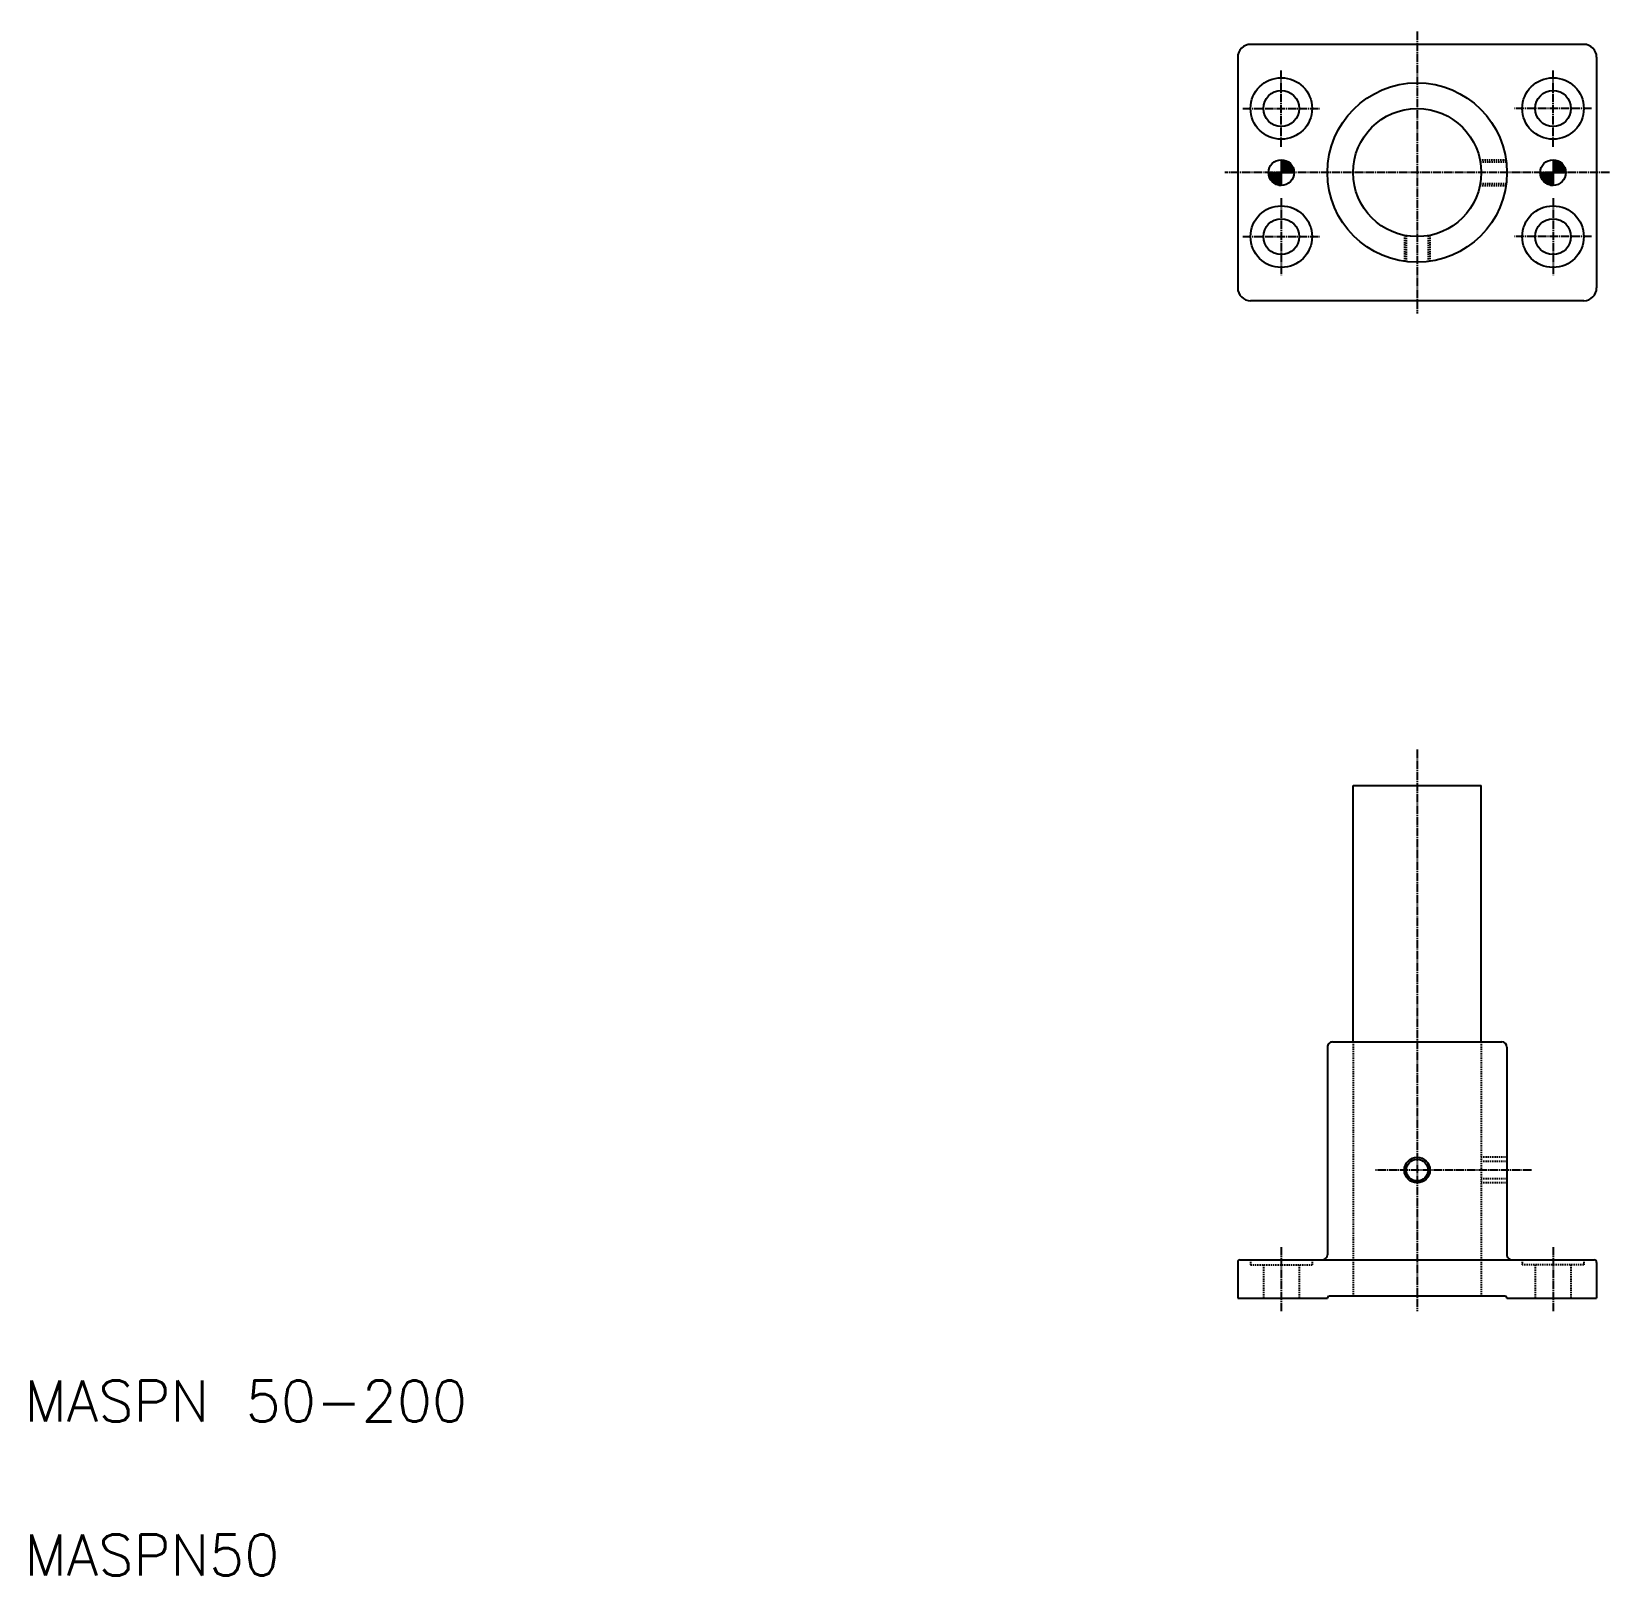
# Model space of a CAD drawing. Extents: x 43 to 658, y 40 to 642.
import ezdxf

# ---------------------------------------------------------------- set-up
doc = ezdxf.new("R2010")
doc.units = 0
doc.header["$LTSCALE"] = 0.25
doc.linetypes.add('CENTER', pattern=[17.5, 13, -1.5, 1.5, -1.5])
doc.linetypes.add('DASHED', pattern=[3.5, 2, -1.5])
doc.layers.get('0').update_dxf_attribs({"linetype": 'CONTINUOUS'})
doc.layers.add('CENTER', color=1, linetype='CENTER')
doc.styles.get("Standard").update_dxf_attribs({"font": 'txt', "bigfont": 'BIGFONT'})

msp = doc.modelspace()

# ---------------------------------------------------------------- linework, layer by layer
for p, q in [((648.23, 637.21), (518.23, 637.21)), ((513.23, 632.21), (513.23, 542.21)), ((653.23, 632.21), (653.23, 542.21)), ((530.23, 592.21), (530.23, 582.21)), ((530.23, 592.11), (531.22, 592.11)), ((530.23, 591.76), (532.3, 591.76)), ((530.23, 591.41), (532.94, 591.41)), ((530.23, 591.06), (533.42, 591.06)), ((610.27, 592.21), (610.27, 592.21)), ((612.8, 592.21), (612.8, 592.21)), ((636.23, 592.21), (636.23, 582.21)), ((636.23, 592.11), (637.22, 592.11)), ((636.23, 591.76), (638.3, 591.76)), ((636.23, 591.41), (638.94, 591.41)), ((636.23, 591.06), (639.42, 591.06)), ((525.23, 587.21), (535.23, 587.21)), ((525.25, 586.86), (530.23, 586.86)), ((525.28, 586.51), (530.23, 586.51)), ((525.35, 586.16), (530.23, 586.16)), ((525.43, 585.81), (530.23, 585.81)), ((525.55, 585.46), (530.23, 585.46)), ((525.7, 585.11), (530.23, 585.11)), ((525.87, 584.76), (530.23, 584.76)), ((530.23, 590.71), (533.8, 590.71)), ((530.23, 590.36), (534.12, 590.36)), ((530.23, 590.01), (534.38, 590.01)), ((530.23, 589.66), (534.59, 589.66)), ((530.23, 589.31), (534.77, 589.31)), ((530.23, 588.96), (534.92, 588.96)), ((530.23, 588.61), (535.03, 588.61)), ((530.23, 588.26), (535.12, 588.26)), ((530.23, 587.91), (535.19, 587.91)), ((530.23, 587.56), (535.22, 587.56)), ((530.23, 587.21), (535.23, 587.21)), ((631.23, 587.21), (641.23, 587.21)), ((631.25, 586.86), (636.23, 586.86)), ((631.28, 586.51), (636.23, 586.51)), ((631.35, 586.16), (636.23, 586.16)), ((631.43, 585.81), (636.23, 585.81)), ((631.55, 585.46), (636.23, 585.46)), ((631.7, 585.11), (636.23, 585.11)), ((631.87, 584.76), (636.23, 584.76)), ((636.23, 590.71), (639.8, 590.71)), ((636.23, 590.36), (640.12, 590.36)), ((636.23, 590.01), (640.38, 590.01)), ((636.23, 589.66), (640.59, 589.66)), ((636.23, 589.31), (640.77, 589.31)), ((636.23, 588.96), (640.92, 588.96)), ((636.23, 588.61), (641.03, 588.61)), ((636.23, 588.26), (641.12, 588.26)), ((636.23, 587.91), (641.19, 587.91)), ((636.23, 587.56), (641.22, 587.56)), ((636.23, 587.21), (641.23, 587.21)), ((526.09, 584.41), (530.23, 584.41)), ((526.35, 584.06), (530.23, 584.06)), ((526.66, 583.71), (530.23, 583.71)), ((527.04, 583.36), (530.23, 583.36)), ((527.52, 583.01), (530.23, 583.01)), ((528.16, 582.66), (530.23, 582.66)), ((529.23, 582.31), (530.23, 582.31)), ((632.09, 584.41), (636.23, 584.41)), ((632.35, 584.06), (636.23, 584.06)), ((632.66, 583.71), (636.23, 583.71)), ((633.04, 583.36), (636.23, 583.36)), ((633.52, 583.01), (636.23, 583.01)), ((634.16, 582.66), (636.23, 582.66)), ((635.23, 582.31), (636.23, 582.31)), ((648.23, 537.21), (518.23, 537.21)), ((558.23, 348.11), (608.23, 348.11)), ((558.23, 248.11), (558.23, 348.11)), ((608.23, 248.11), (608.23, 348.11)), ((550.23, 248.11), (616.23, 248.11)), ((548.23, 246.11), (548.23, 165.11)), ((618.23, 246.11), (618.23, 165.11)), ((513.23, 162.11), (513.23, 148.11)), ((514.23, 163.11), (652.23, 163.11)), ((653.23, 162.11), (653.23, 148.11)), ((513.23, 148.11), (548.23, 148.11)), ((548.23, 148.11), (548.81, 149.11)), ((548.81, 149.11), (617.65, 149.11)), ((617.65, 149.11), (618.23, 148.11)), ((618.23, 148.11), (653.23, 148.11))]:
    msp.add_line(p, q)
at = {"color": 3, "linetype": 'DASHED'}
for p, q in [((607.73, 592.21), (617.88, 592.21)), ((607.87, 591.46), (617.98, 591.46)), ((607.73, 582.21), (617.88, 582.21)), ((607.87, 582.96), (617.98, 582.96)), ((578.23, 562.72), (578.23, 552.57)), ((578.98, 562.58), (578.98, 552.47)), ((587.48, 562.58), (587.48, 552.47)), ((588.23, 562.72), (588.23, 552.57)), ((558.23, 248.11), (558.23, 149.11)), ((608.23, 248.11), (608.23, 149.11)), ((618.23, 203.11), (608.23, 203.11)), ((618.23, 201.51), (608.23, 201.51)), ((618.23, 194.71), (608.23, 194.71)), ((618.23, 193.11), (608.23, 193.11)), ((518.23, 163.11), (518.23, 161.11)), ((518.23, 161.11), (542.23, 161.11)), ((523.23, 161.11), (523.23, 148.11)), ((537.23, 161.11), (537.23, 148.11)), ((542.23, 163.11), (542.23, 161.11)), ((624.23, 163.11), (624.23, 161.11)), ((648.23, 161.11), (624.23, 161.11)), ((629.23, 161.11), (629.23, 148.11)), ((643.23, 161.11), (643.23, 148.11)), ((648.23, 163.11), (648.23, 161.11))]:
    msp.add_line(p, q, dxfattribs=at)
for centre, radius in [((530.23, 612.21), 12), ((583.23, 587.21), 35), ((636.23, 612.21), 12), ((530.23, 612.21), 7), ((636.23, 612.21), 7), ((583.23, 587.21), 25), ((530.23, 587.21), 5), ((636.23, 587.21), 5), ((530.23, 562.21), 12), ((636.23, 562.21), 12), ((530.23, 562.21), 7), ((636.23, 562.21), 7), ((583.23, 198.11), 4.25)]:
    msp.add_circle(centre, radius)
at = {"color": 3}
msp.add_circle((583.23, 198.11), 5, dxfattribs=at)
for centre, radius, start, end in [((518.23, 632.21), 5, 90, 180.00001), ((648.23, 632.21), 5, 0, 90), ((518.23, 542.21), 5, 179.99999, 270), ((648.23, 542.21), 5, 270, 0), ((550.23, 246.11), 2, 90, 180.00001), ((616.23, 246.11), 2, 0, 90), ((514.23, 162.11), 1, 90, 180.00001), ((546.23, 165.11), 2, 270, 0), ((620.23, 165.11), 2, 179.99999, 270), ((652.23, 162.11), 1, 0, 90)]:
    msp.add_arc(centre, radius, start, end)
at = {"layer": 'CENTER', "color": 1, "linetype": 'CENTER'}
for p, q in [((583.23, 642.21), (583.23, 532.21)), ((530.23, 597.21), (530.23, 627.21)), ((636.23, 597.21), (636.23, 627.21)), ((515.23, 612.21), (545.23, 612.21)), ((651.23, 612.21), (621.23, 612.21)), ((658.23, 587.21), (508.23, 587.21)), ((530.23, 577.21), (530.23, 547.21)), ((636.23, 577.21), (636.23, 547.21)), ((515.23, 562.21), (545.23, 562.21)), ((651.23, 562.21), (621.23, 562.21)), ((583.23, 362.22), (583.23, 143.11)), ((627.88, 198.11), (566.71, 198.11)), ((530.23, 168.11), (530.23, 143.11)), ((636.23, 168.11), (636.23, 143.11))]:
    msp.add_line(p, q, dxfattribs=at)

# ---------------------------------------------------------------- texts
for s, p in [('MASPN 50-200', (40, 100)), ('MASPN50', (40, 40))]:
    msp.add_text(s, height=16).set_placement(p)

doc.saveas('drawing.dxf')
